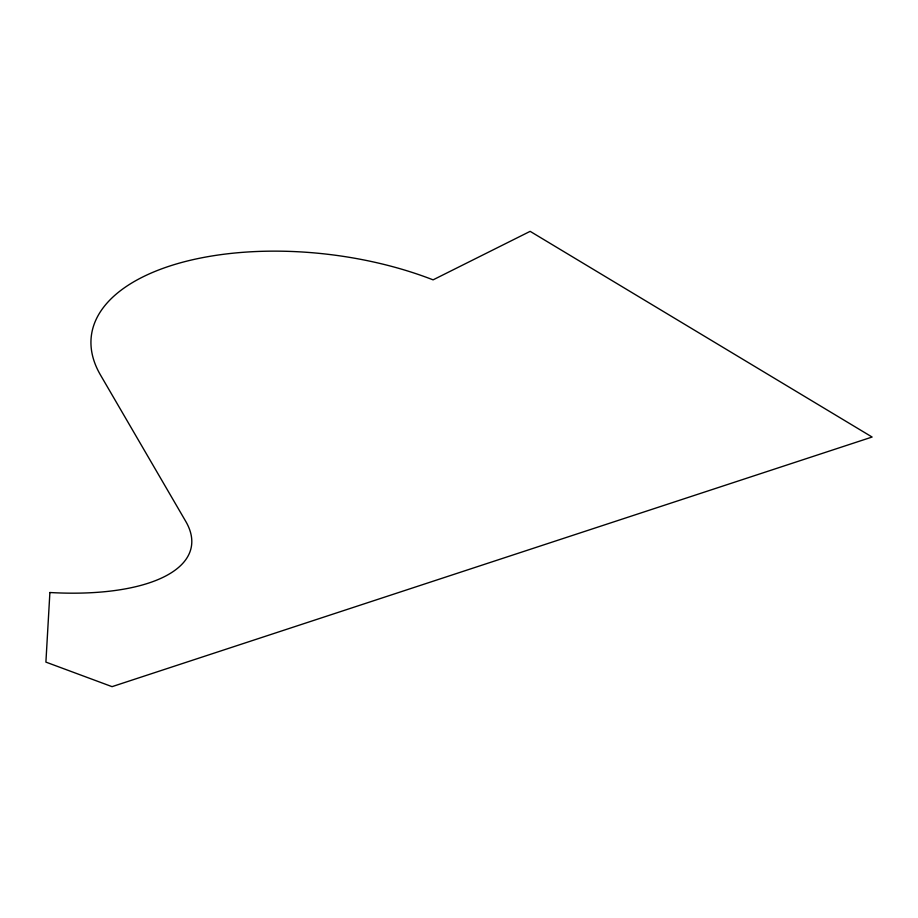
<?xml version="1.0" encoding="UTF-8"?>
<svg xmlns="http://www.w3.org/2000/svg" width="918" height="918" viewBox="0 0 918 918"><rect width="100%" height="100%" fill="white"/><g stroke="black" fill="none" stroke-linecap="round" stroke-linejoin="round"><path stroke-width="1.38" d="M49.893 592.512L45.9 662.107L112.053 686.653L872.1 437.037L530.145 231.347L433.089 279.852A226.23 109.368 6.8 0 0 178.402 263.386A226.23 109.368 6.8 0 0 100.452 374.946L185.7 521.298A192.837 75.333 10.9 0 1 49.893 592.512"/></g></svg>
